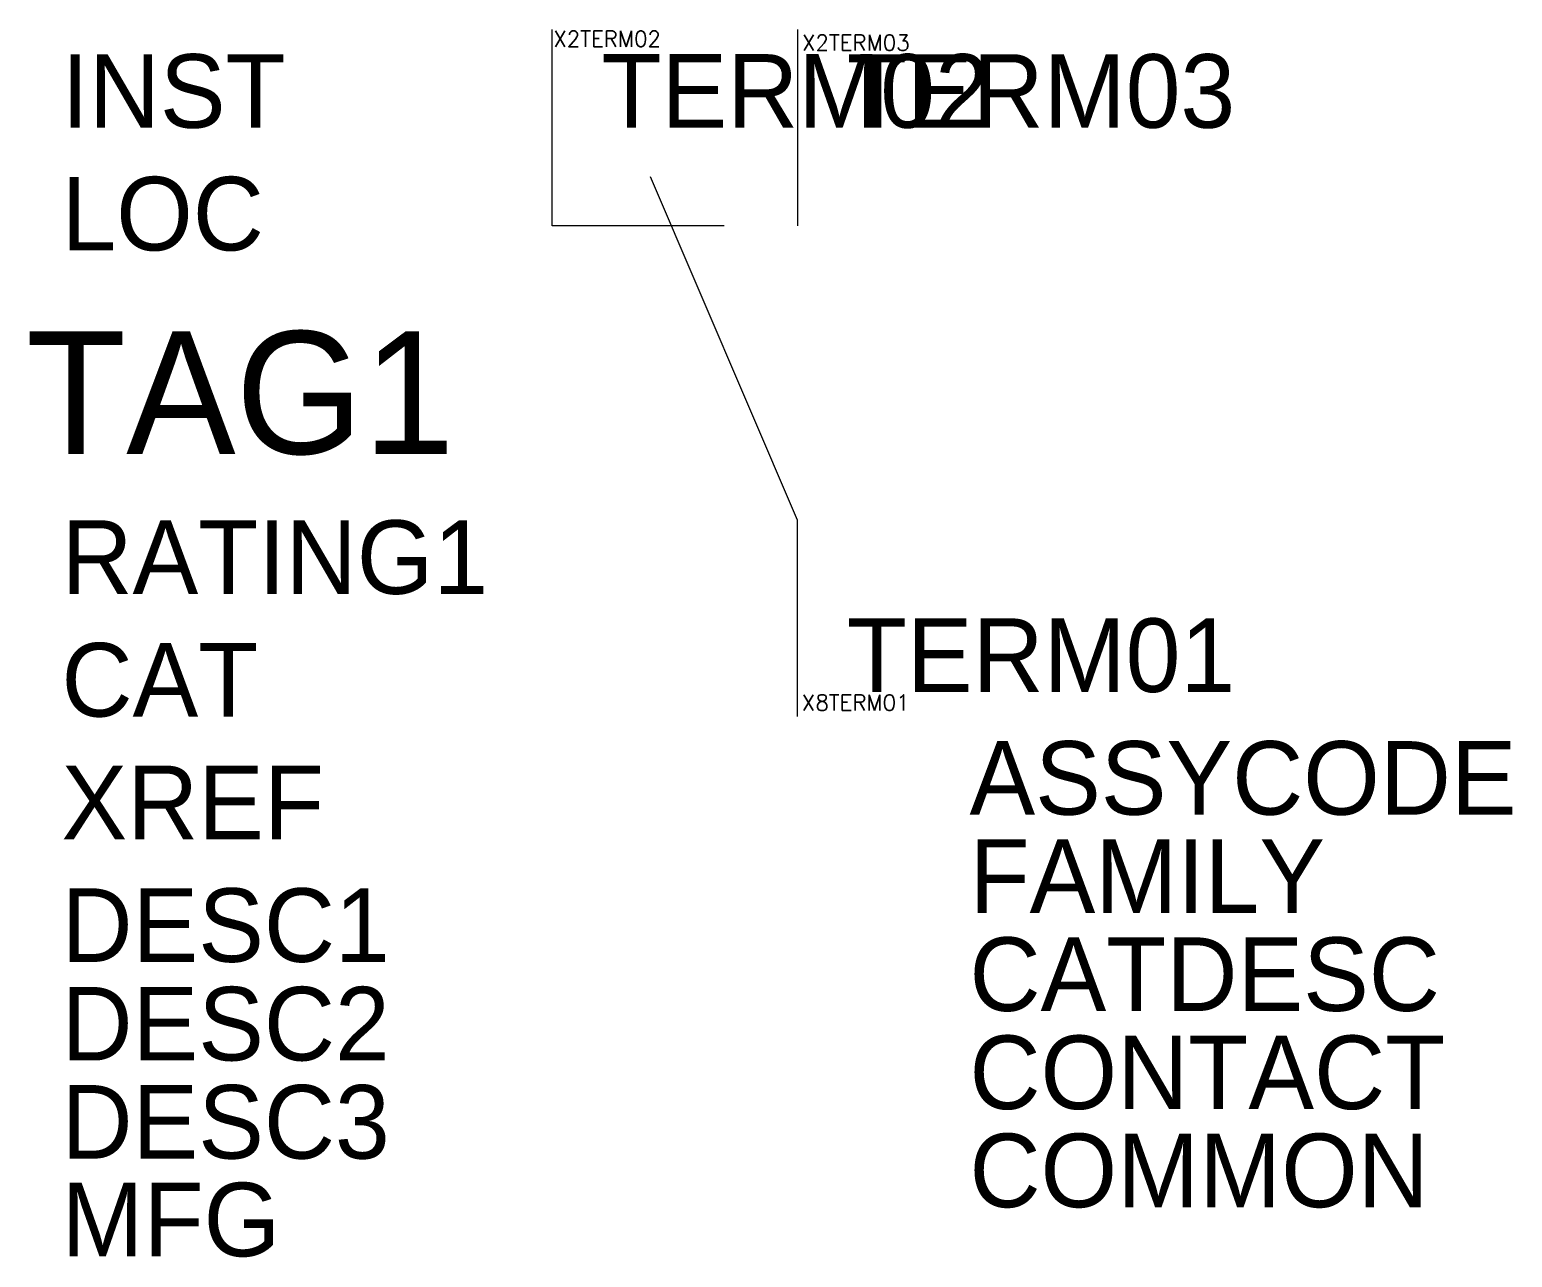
# Model space of a CAD drawing. Header units: millimetres. Extents: x -10.6 to 19.6, y -25 to 0.
import ezdxf
from ezdxf.enums import TextEntityAlignment as Align

# ---------------------------------------------------------------- set-up
doc = ezdxf.new("R2010")
doc.units = ezdxf.units.MM
doc.layers.add('PNPG', color=70, linetype='Continuous')
doc.styles.add('WD', font='txt.shx')

msp = doc.modelspace()

# ---------------------------------------------------------------- linework, layer by layer
at = {"layer": 'PNPG', "color": 0}
for p, q in [((0, -4), (0, 0)), ((5, -4), (5, 0)), ((4.999, -10), (2, -3)), ((3.5, -4), (0, -4)), ((4.999, -14), (4.999, -10))]:
    msp.add_line(p, q, dxfattribs=at)

# ---------------------------------------------------------------- texts
at = {"style": 'WD', "flags": 1}
for tag, p in [('X2TERM02', (0.021, -0.347)), ('X2TERM03', (5.089, -0.427)), ('X8TERM01', (5.085, -13.875))]:
    msp.add_attdef(tag, p, '', height=0.32, dxfattribs=at)
at = {"flags": 1}
for tag, p, s in [('INST', (-10, -2), ''), ('LOC', (-10, -4.5), ''), ('CAT', (-10, -14), 'OF-S'), ('ASSYCODE', (8.5, -16), ''), ('XREF', (-10, -16.5), ''), ('FAMILY', (8.5, -18), 'QK_ACKO'), ('DESC1', (-10, -19), ''), ('CATDESC', (8.5, -20), ''), ('DESC2', (-10, -21.009), ''), ('CONTACT', (8.5, -22), ''), ('DESC3', (-10, -23.009), ''), ('COMMON', (8.5, -24), ''), ('MFG', (-10, -25), 'ACKO')]:
    msp.add_attdef(tag, p, s, height=1.5, dxfattribs=at)
at = {"linetype": 'Continuous'}
for tag, p, s in [('TERM02', (1, -1.999), '12'), ('TERM03', (6, -2), '14'), ('TERM01', (6, -13.499), '11')]:
    msp.add_attdef(tag, p, s, height=1.5, dxfattribs=at)
msp.add_attdef('TAG1', text='OF-S', height=2.5).set_placement((-1.992, -8.647), align=Align.RIGHT)
msp.add_attdef('RATING1', (-10, -11.5), '', height=1.5)

doc.saveas('drawing.dxf')
